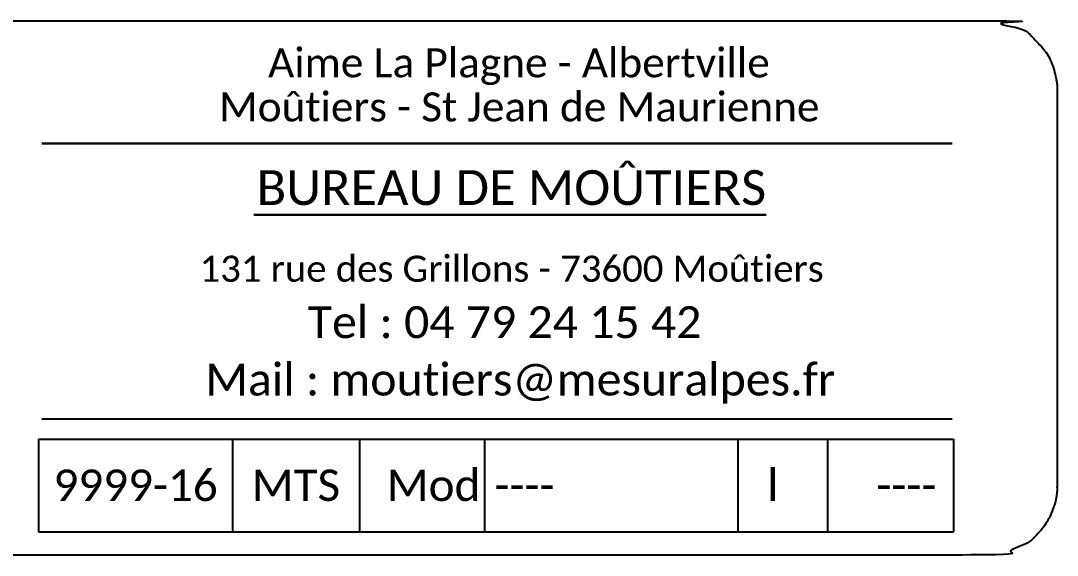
# Model space of a CAD drawing. Header units: millimetres. Extents: x 0 to 345, y 0 to 297.
# Drawn here: x 288.1 to 345.2, y 118.2 to 147.7 of the extents above; entities that cross this region are included whole.
import ezdxf
from ezdxf.enums import TextEntityAlignment as Align

# ---------------------------------------------------------------- set-up
doc = ezdxf.new("R2010")
doc.units = ezdxf.units.MM
doc.header["$LTSCALE"] = 2
doc.layers.add('CARTOUCHE', color=7, linetype='Continuous')
doc.styles.add('Legend', font='calibri.ttf')

msp = doc.modelspace()

# ---------------------------------------------------------------- linework, layer by layer
at = {"layer": 'CARTOUCHE', "color": 32, "lineweight": 30}
msp.add_lwpolyline([(289.225, 140.938), (339.397, 140.938)], dxfattribs=at)
at = {"layer": 'CARTOUCHE', "color": 144, "lineweight": 30, "flags": 128}
msp.add_lwpolyline([(300.917, 136.999), (329.138, 136.999)], dxfattribs=at)
at = {"layer": 'CARTOUCHE', "color": 32}
msp.add_lwpolyline([(289.225, 125.742), (339.397, 125.742)], dxfattribs=at)
at = {"layer": 'CARTOUCHE', "color": 1, "flags": 128}
for points in [[(289.053, 124.633), (289.053, 119.512)], [(289.053, 124.633), (339.46, 124.633)], [(299.734, 124.633), (299.734, 119.512)], [(306.741, 124.633), (306.741, 119.512)], [(313.63, 124.633), (313.63, 119.512)], [(327.586, 124.633), (327.586, 119.512)], [(332.514, 124.633), (332.514, 119.512)], [(339.46, 124.633), (339.46, 119.512)], [(289.053, 119.512), (339.46, 119.512)]]:
    msp.add_lwpolyline(points, dxfattribs=at)
at = {"layer": 'CARTOUCHE'}
msp.add_rational_spline([(246.425, 143.855), (246.425, 132.964), (246.425, 122.072), (246.425, 118.232), (250.265, 118.232), (295.804, 118.232), (341.343, 118.232), (345.183, 118.232), (345.183, 122.072), (345.183, 132.964), (345.183, 143.855), (345.183, 147.695), (341.343, 147.695), (295.804, 147.695), (250.265, 147.695), (246.425, 147.695), (246.425, 143.855)], [1, 1, 1, 0.707106781187, 1, 1, 1, 0.707106781187, 1, 1, 1, 0.707106781187, 1, 1, 1, 0.707106781187, 1], degree=2, knots=[0, 0, 0, 1, 1, 2.570796, 2.570796, 3.570796, 3.570796, 5.141593, 5.141593, 6.141593, 6.141593, 7.712389, 7.712389, 8.712389, 8.712389, 10.283185, 10.283185, 10.283185], dxfattribs=at)

# ---------------------------------------------------------------- texts
at = {"layer": 'CARTOUCHE', "lineweight": 30, "style": 'Legend'}
for s, p in [('Aime La Plagne - Albertville', (329.34, 144.582)), ('Moûtiers - St Jean de Maurienne', (332.079, 142.151))]:
    msp.add_text(s, height=1.6, rotation=0, dxfattribs=at).set_placement(p, align=Align.RIGHT)
at = {"layer": 'CARTOUCHE', "color": 144, "lineweight": 30, "style": 'Legend'}
msp.add_text('BUREAU DE MOÛTIERS', height=1.92, rotation=0, dxfattribs=at).set_placement((315.104, 137.541), align=Align.CENTER)
at = {"layer": 'CARTOUCHE', "color": 0, "lineweight": 15, "style": 'Legend'}
msp.add_text('131 rue des Grillons - 73600 Moûtiers', height=1.44, rotation=0, dxfattribs=at).set_placement((315.115, 133.307), align=Align.CENTER)
for s, p in [('Tel : 04 79 24 15 42', (325.572, 130.197)), ('Mail : moutiers@mesuralpes.fr', (332.945, 127.034))]:
    msp.add_text(s, height=1.76, rotation=0, dxfattribs=at).set_placement(p, align=Align.RIGHT)
at = {"layer": 'CARTOUCHE', "color": 1, "style": 'Legend'}
for s, height, p in [('9999-16', 1.7351, (289.868, 121.217)), ('MTS', 1.7351, (300.791, 121.217)), ('Mod', 1.7351, (308.231, 121.217)), ('l', 1.735, (329.198, 121.218)), ('----', 1.7351, (314.166, 121.217)), ('----', 1.7351, (335.212, 121.217))]:
    msp.add_text(s, height=height, rotation=360, dxfattribs=at).set_placement(p)

doc.saveas('drawing.dxf')
